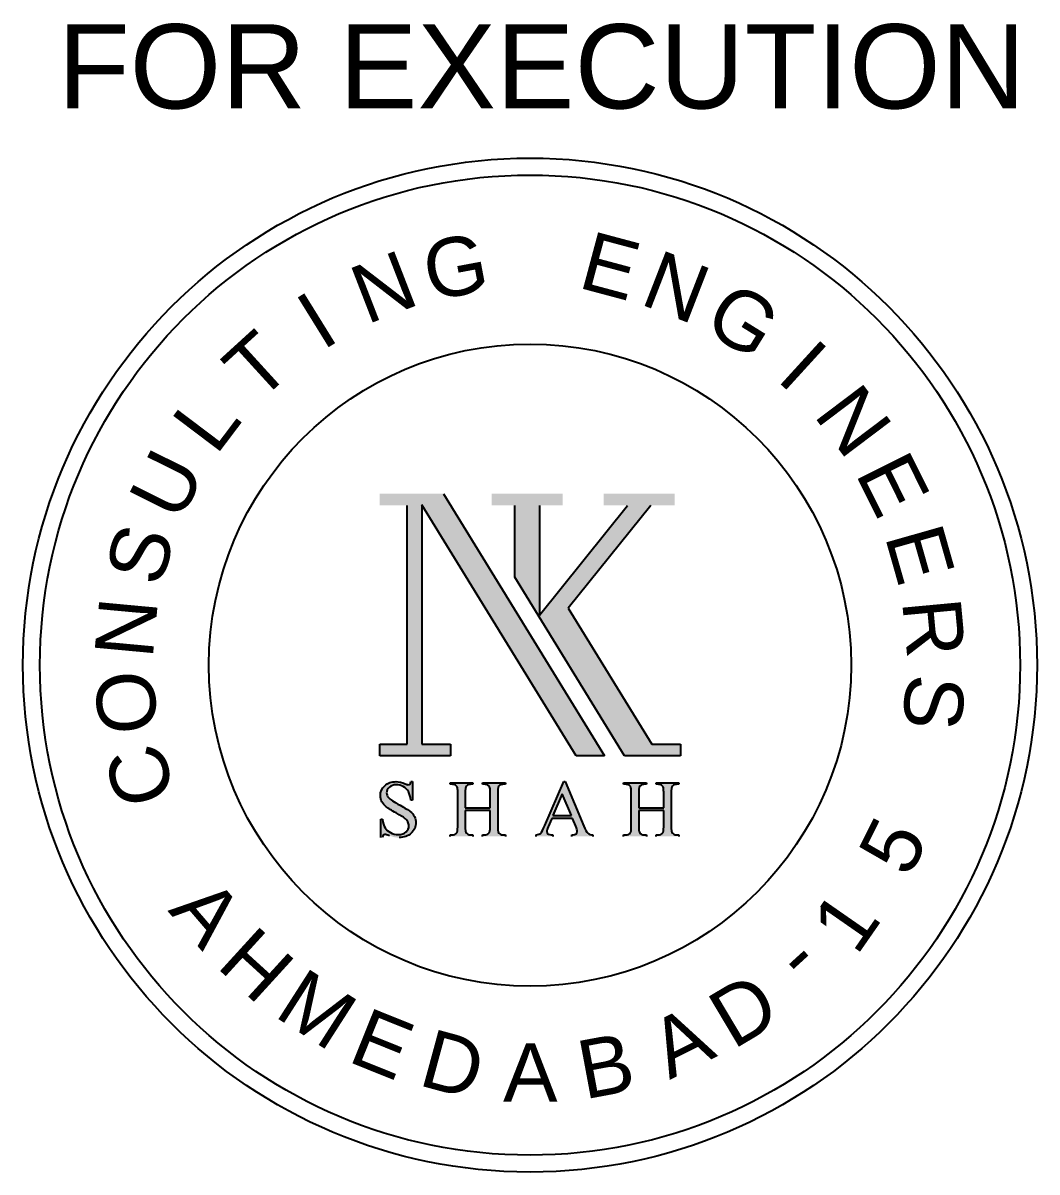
# Model space of a CAD drawing. Extents: x -200722 to 834823, y -494970 to 88783.
# Drawn here: x 521307 to 523685, y -169230 to -166535 of the extents above; entities that cross this region are included whole.
import ezdxf
from ezdxf.enums import TextEntityAlignment as Align

# ---------------------------------------------------------------- set-up
doc = ezdxf.new("R2010")
doc.units = 0
doc.header["$LTSCALE"] = 100
doc.header["$MEASUREMENT"] = 0
doc.linetypes.add('SJ', pattern=[4.25, 3, -0.25, 0.25, -0.25, 0.25, -0.25])
for name, color, linetype in [('NAME PLAT-01', 251, 'CONTINUOUS'), ('STAMP', 20, 'SJ'), ('TEXT', 2, 'CONTINUOUS')]:
    doc.layers.add(name, color=color, linetype=linetype)
doc.styles.add('AR', font='arial.ttf')

msp = doc.modelspace()

# ---------------------------------------------------------------- hatches: boundary and pattern name
at = {"layer": 'NAME PLAT-01'}
h = msp.add_hatch(color=7, dxfattribs=at)
h.dxf.hatch_style = 1
h.paths.add_polyline_path([(522604.8, -168253.3), (522671.3, -168253.3), (522293.6, -167639), (522143.8, -167639), (522143.8, -167666.1), (522208.5, -167666.1), (522208.5, -168226.2), (522143.8, -168226.2), (522143.8, -168253.3), (522310.3, -168253.3), (522310.3, -168226.2), (522243, -168226.2), (522243, -167665)])
h = msp.add_hatch(color=7, dxfattribs=at)
h.dxf.hatch_style = 1
h.paths.add_polyline_path([(522518.7, -167666.1), (522572.9, -167666.1), (522572.9, -167639), (522406.8, -167639), (522406.8, -167666.1), (522461.1, -167666.1), (522461.1, -167834.9), (522718.3, -168253.3), (522849.6, -168253.3), (522849.6, -168226.2), (522782.1, -168226.2), (522586.1, -167907.5), (522779.8, -167666.1), (522835.5, -167666.1), (522835.5, -167639), (522669.4, -167639), (522669.4, -167666.1), (522725.2, -167666.1), (522518.7, -167923.5)])
h = msp.add_hatch(color=7, dxfattribs=at)
h.dxf.hatch_style = 1
edge = h.paths.add_edge_path()
edge.add_spline(control_points=[(522215.5, -168384.2), (522211.2, -168380.9), (522203.2, -168376), (522191.5, -168369.7)], knot_values=[9, 9, 9, 9, 10, 10, 10, 10], degree=3, periodic=0)
edge.add_spline(control_points=[(522191.5, -168369.7), (522177.1, -168362), (522168, -168355.8), (522164.2, -168351.2)], knot_values=[8, 8, 8, 8, 9, 9, 9, 9], degree=3, periodic=0)
edge.add_spline(control_points=[(522164.2, -168351.2), (522161.5, -168348), (522160.2, -168344.6), (522160.2, -168340.7)], knot_values=[7, 7, 7, 7, 8, 8, 8, 8], degree=3, periodic=0)
edge.add_spline(control_points=[(522160.2, -168340.7), (522160.2, -168335.7), (522162.3, -168331.3), (522166.5, -168327.3)], knot_values=[6, 6, 6, 6, 7, 7, 7, 7], degree=3, periodic=0)
edge.add_spline(control_points=[(522166.5, -168327.3), (522170.7, -168323.4), (522176, -168321.5), (522182.4, -168321.5)], knot_values=[5, 5, 5, 5, 6, 6, 6, 6], degree=3, periodic=0)
edge.add_spline(control_points=[(522182.4, -168321.5), (522188.1, -168321.5), (522193.6, -168322.9), (522198.9, -168325.8)], knot_values=[4, 4, 4, 4, 5, 5, 5, 5], degree=3, periodic=0)
edge.add_spline(control_points=[(522198.9, -168325.8), (522204.2, -168328.7), (522208.3, -168332.6), (522211.2, -168337.6)], knot_values=[3, 3, 3, 3, 4, 4, 4, 4], degree=3, periodic=0)
edge.add_spline(control_points=[(522211.2, -168337.6), (522214, -168342.5), (522216, -168349.2), (522217.1, -168357.5)], knot_values=[2, 2, 2, 2, 3, 3, 3, 3], degree=3, periodic=0)
edge.add_spline(control_points=[(522217.1, -168357.5), (522217.1, -168357.5), (522220.6, -168357.5), (522220.6, -168357.5)], knot_values=[1, 1, 1, 1, 2, 2, 2, 2], degree=3, periodic=0)
edge.add_spline(control_points=[(522220.6, -168357.5), (522220.6, -168357.5), (522220.6, -168314.1), (522220.6, -168314.1)], knot_values=[0, 0, 0, 0, 1, 1, 1, 1], degree=3, periodic=0)
edge.add_spline(control_points=[(522220.6, -168314.1), (522220.6, -168314.1), (522217.1, -168314.1), (522217.1, -168314.1)], knot_values=[39, 39, 39, 39, 40, 40, 40, 40], degree=3, periodic=0)
edge.add_spline(control_points=[(522217.1, -168314.1), (522216.5, -168317), (522215.7, -168318.9), (522214.7, -168319.8), (522213.7, -168320.8), (522212.3, -168321.3), (522210.7, -168321.3)], knot_values=[37, 37, 37, 37, 38, 38, 38, 39, 39, 39, 39], degree=3, periodic=0)
edge.add_spline(control_points=[(522210.7, -168321.3), (522209.3, -168321.3), (522206.9, -168320.5), (522203.4, -168319)], knot_values=[36, 36, 36, 36, 37, 37, 37, 37], degree=3, periodic=0)
edge.add_spline(control_points=[(522203.4, -168319), (522196, -168315.7), (522188.9, -168314.1), (522182.2, -168314.1)], knot_values=[35, 35, 35, 35, 36, 36, 36, 36], degree=3, periodic=0)
edge.add_spline(control_points=[(522182.2, -168314.1), (522171.5, -168314.1), (522162.7, -168317.3), (522155.8, -168323.8)], knot_values=[34, 34, 34, 34, 35, 35, 35, 35], degree=3, periodic=0)
edge.add_spline(control_points=[(522155.8, -168323.8), (522148.9, -168330.3), (522145.4, -168338.1), (522145.4, -168347.1)], knot_values=[33, 33, 33, 33, 34, 34, 34, 34], degree=3, periodic=0)
edge.add_spline(control_points=[(522145.4, -168347.1), (522145.4, -168352.3), (522146.6, -168357.1), (522149, -168361.4)], knot_values=[32, 32, 32, 32, 33, 33, 33, 33], degree=3, periodic=0)
edge.add_spline(control_points=[(522149, -168361.4), (522151.3, -168365.7), (522154.7, -168369.7), (522159.3, -168373.2)], knot_values=[31, 31, 31, 31, 32, 32, 32, 32], degree=3, periodic=0)
edge.add_spline(control_points=[(522159.3, -168373.2), (522163.8, -168376.8), (522171.5, -168381.6), (522182.2, -168387.6)], knot_values=[30, 30, 30, 30, 31, 31, 31, 31], degree=3, periodic=0)
edge.add_spline(control_points=[(522182.2, -168387.6), (522193, -168393.7), (522199.5, -168397.6), (522201.9, -168399.5)], knot_values=[29, 29, 29, 29, 30, 30, 30, 30], degree=3, periodic=0)
edge.add_spline(control_points=[(522201.9, -168399.5), (522205.5, -168402.2), (522208.2, -168405.1), (522209.9, -168408.3)], knot_values=[28, 28, 28, 28, 29, 29, 29, 29], degree=3, periodic=0)
edge.add_spline(control_points=[(522209.9, -168408.3), (522211.6, -168411.4), (522212.4, -168414.5), (522212.4, -168417.6)], knot_values=[27, 27, 27, 27, 28, 28, 28, 28], degree=3, periodic=0)
edge.add_spline(control_points=[(522212.4, -168417.6), (522212.4, -168423.2), (522210.2, -168428), (522205.7, -168432.1)], knot_values=[26, 26, 26, 26, 27, 27, 27, 27], degree=3, periodic=0)
edge.add_spline(control_points=[(522205.7, -168432.1), (522201.2, -168436.1), (522195.1, -168438.2), (522187.4, -168438.2)], knot_values=[25, 25, 25, 25, 26, 26, 26, 26], degree=3, periodic=0)
edge.add_spline(control_points=[(522187.4, -168438.2), (522180.7, -168438.2), (522174.6, -168436.7), (522169, -168433.7)], knot_values=[24, 24, 24, 24, 25, 25, 25, 25], degree=3, periodic=0)
edge.add_spline(control_points=[(522169, -168433.7), (522163.4, -168430.8), (522159.3, -168427), (522156.6, -168422.6)], knot_values=[23, 23, 23, 23, 24, 24, 24, 24], degree=3, periodic=0)
edge.add_spline(control_points=[(522156.6, -168422.6), (522153.8, -168418.1), (522151.7, -168411.3), (522150.1, -168402.3)], knot_values=[22, 22, 22, 22, 23, 23, 23, 23], degree=3, periodic=0)
edge.add_spline(control_points=[(522150.1, -168402.3), (522150.1, -168402.3), (522146.6, -168402.3), (522146.6, -168402.3)], knot_values=[21, 21, 21, 21, 22, 22, 22, 22], degree=3, periodic=0)
edge.add_spline(control_points=[(522146.6, -168402.3), (522146.6, -168402.3), (522146.6, -168445.4), (522146.6, -168445.4)], knot_values=[20, 20, 20, 20, 21, 21, 21, 21], degree=3, periodic=0)
edge.add_spline(control_points=[(522146.6, -168445.4), (522146.6, -168445.4), (522150.1, -168445.4), (522150.1, -168445.4)], knot_values=[19, 19, 19, 19, 20, 20, 20, 20], degree=3, periodic=0)
edge.add_spline(control_points=[(522150.1, -168445.4), (522150.5, -168442.5), (522151.2, -168440.6), (522152.1, -168439.7), (522153, -168438.7), (522154.2, -168438.3), (522155.7, -168438.3)], knot_values=[17, 17, 17, 17, 18, 18, 18, 19, 19, 19, 19], degree=3, periodic=0)
edge.add_spline(control_points=[(522155.7, -168438.3), (522157.3, -168438.3), (522161.1, -168439.2), (522167.2, -168441.2)], knot_values=[16, 16, 16, 16, 17, 17, 17, 17], degree=3, periodic=0)
edge.add_spline(control_points=[(522167.2, -168441.2), (522173.2, -168443.1), (522177.2, -168444.3), (522179.1, -168444.6)], knot_values=[15, 15, 15, 15, 16, 16, 16, 16], degree=3, periodic=0)
edge.add_spline(control_points=[(522179.1, -168444.6), (522182.3, -168445.1), (522185.7, -168445.4), (522189.3, -168445.4)], knot_values=[14, 14, 14, 14, 15, 15, 15, 15], degree=3, periodic=0)
edge.add_spline(control_points=[(522189.3, -168445.4), (522201, -168445.4), (522210.5, -168442), (522217.8, -168435.1)], knot_values=[13, 13, 13, 13, 14, 14, 14, 14], degree=3, periodic=0)
edge.add_spline(control_points=[(522217.8, -168435.1), (522225.2, -168428.2), (522228.9, -168420), (522228.9, -168410.5)], knot_values=[12, 12, 12, 12, 13, 13, 13, 13], degree=3, periodic=0)
edge.add_spline(control_points=[(522228.9, -168410.5), (522228.9, -168405.5), (522227.7, -168400.7), (522225.4, -168396.1)], knot_values=[11, 11, 11, 11, 12, 12, 12, 12], degree=3, periodic=0)
edge.add_spline(control_points=[(522225.4, -168396.1), (522223.1, -168391.6), (522219.8, -168387.6), (522215.5, -168384.2)], knot_values=[10, 10, 10, 10, 11, 11, 11, 11], degree=3, periodic=0)
edge = h.paths.add_edge_path()
edge.add_spline(control_points=[(522344.6, -168420.3), (522344.6, -168420.3), (522344.6, -168382), (522344.6, -168382)], knot_values=[26, 26, 26, 26, 27, 27, 27, 27], degree=3, periodic=0)
edge.add_spline(control_points=[(522344.6, -168382), (522344.6, -168382), (522402.9, -168382), (522402.9, -168382)], knot_values=[25, 25, 25, 25, 26, 26, 26, 26], degree=3, periodic=0)
edge.add_spline(control_points=[(522402.9, -168382), (522402.9, -168382), (522402.9, -168420.3), (522402.9, -168420.3)], knot_values=[24, 24, 24, 24, 25, 25, 25, 25], degree=3, periodic=0)
edge.add_spline(control_points=[(522402.9, -168420.3), (522402.9, -168427.8), (522402.2, -168432.6), (522400.6, -168434.6)], knot_values=[23, 23, 23, 23, 24, 24, 24, 24], degree=3, periodic=0)
edge.add_spline(control_points=[(522400.6, -168434.6), (522398.3, -168437.6), (522394.5, -168439.1), (522389.4, -168439.1)], knot_values=[22, 22, 22, 22, 23, 23, 23, 23], degree=3, periodic=0)
edge.add_spline(control_points=[(522385, -168439.1), (522385, -168439.1), (522385, -168442.5), (522385, -168442.5)], knot_values=[20, 20, 20, 20, 21, 21, 21, 21], degree=3, periodic=0)
edge.add_spline(control_points=[(522385, -168442.5), (522385, -168442.5), (522438.7, -168442.5), (522438.7, -168442.5)], knot_values=[19, 19, 19, 19, 20, 20, 20, 20], degree=3, periodic=0)
edge.add_spline(control_points=[(522438.7, -168442.5), (522438.7, -168442.5), (522438.7, -168439.1), (522438.7, -168439.1)], knot_values=[18, 18, 18, 18, 19, 19, 19, 19], degree=3, periodic=0)
edge.add_spline(control_points=[(522438.7, -168439.1), (522438.7, -168439.1), (522434.2, -168439.1), (522434.2, -168439.1)], knot_values=[17, 17, 17, 17, 18, 18, 18, 18], degree=3, periodic=0)
edge.add_spline(control_points=[(522434.2, -168439.1), (522431.3, -168439.1), (522428.4, -168438.4), (522425.7, -168436.9)], knot_values=[16, 16, 16, 16, 17, 17, 17, 17], degree=3, periodic=0)
edge.add_spline(control_points=[(522421.9, -168432.9), (522421.1, -168430.9), (522420.7, -168426.7), (522420.7, -168420.3)], knot_values=[14, 14, 14, 14, 15, 15, 15, 15], degree=3, periodic=0)
edge.add_spline(control_points=[(522420.7, -168420.3), (522420.7, -168420.3), (522420.7, -168339.2), (522420.7, -168339.2)], knot_values=[13, 13, 13, 13, 14, 14, 14, 14], degree=3, periodic=0)
edge.add_spline(control_points=[(522420.7, -168339.2), (522420.7, -168333.1), (522421.1, -168329), (522421.8, -168327)], knot_values=[12, 12, 12, 12, 13, 13, 13, 13], degree=3, periodic=0)
edge.add_spline(control_points=[(522421.8, -168327), (522422.5, -168325), (522423.8, -168323.5), (522425.8, -168322.5)], knot_values=[11, 11, 11, 11, 12, 12, 12, 12], degree=3, periodic=0)
edge.add_spline(control_points=[(522425.8, -168322.5), (522428.5, -168321.1), (522431.3, -168320.4), (522434.2, -168320.4)], knot_values=[10, 10, 10, 10, 11, 11, 11, 11], degree=3, periodic=0)
edge.add_spline(control_points=[(522438.7, -168320.4), (522438.7, -168320.4), (522438.7, -168316.9), (522438.7, -168316.9)], knot_values=[8, 8, 8, 8, 9, 9, 9, 9], degree=3, periodic=0)
edge.add_spline(control_points=[(522438.7, -168316.9), (522438.7, -168316.9), (522385, -168316.9), (522385, -168316.9)], knot_values=[7, 7, 7, 7, 8, 8, 8, 8], degree=3, periodic=0)
edge.add_spline(control_points=[(522385, -168316.9), (522385, -168316.9), (522385, -168320.4), (522385, -168320.4)], knot_values=[6, 6, 6, 6, 7, 7, 7, 7], degree=3, periodic=0)
edge.add_spline(control_points=[(522385, -168320.4), (522385, -168320.4), (522389.4, -168320.4), (522389.4, -168320.4)], knot_values=[5, 5, 5, 5, 6, 6, 6, 6], degree=3, periodic=0)
edge.add_spline(control_points=[(522389.4, -168320.4), (522392.4, -168320.4), (522395.2, -168321.1), (522397.8, -168322.6)], knot_values=[4, 4, 4, 4, 5, 5, 5, 5], degree=3, periodic=0)
edge.add_spline(control_points=[(522401.7, -168326.6), (522402.5, -168328.6), (522402.9, -168332.8), (522402.9, -168339.2)], knot_values=[2, 2, 2, 2, 3, 3, 3, 3], degree=3, periodic=0)
edge.add_spline(control_points=[(522402.9, -168339.2), (522402.9, -168339.2), (522402.9, -168375.2), (522402.9, -168375.2)], knot_values=[1, 1, 1, 1, 2, 2, 2, 2], degree=3, periodic=0)
edge.add_spline(control_points=[(522402.9, -168375.2), (522402.9, -168375.2), (522344.6, -168375.2), (522344.6, -168375.2)], knot_values=[0, 0, 0, 0, 1, 1, 1, 1], degree=3, periodic=0)
edge.add_spline(control_points=[(522344.6, -168375.2), (522344.6, -168375.2), (522344.6, -168339.2), (522344.6, -168339.2)], knot_values=[49, 49, 49, 49, 50, 50, 50, 50], degree=3, periodic=0)
edge.add_spline(control_points=[(522344.6, -168339.2), (522344.6, -168333.1), (522345, -168329), (522345.7, -168327)], knot_values=[48, 48, 48, 48, 49, 49, 49, 49], degree=3, periodic=0)
edge.add_spline(control_points=[(522345.7, -168327), (522346.4, -168325), (522347.8, -168323.5), (522349.7, -168322.5)], knot_values=[47, 47, 47, 47, 48, 48, 48, 48], degree=3, periodic=0)
edge.add_spline(control_points=[(522349.7, -168322.5), (522352.3, -168321.1), (522355.1, -168320.4), (522358.1, -168320.4)], knot_values=[46, 46, 46, 46, 47, 47, 47, 47], degree=3, periodic=0)
edge.add_spline(control_points=[(522362.6, -168320.4), (522362.6, -168320.4), (522362.6, -168316.9), (522362.6, -168316.9)], knot_values=[44, 44, 44, 44, 45, 45, 45, 45], degree=3, periodic=0)
edge.add_spline(control_points=[(522362.6, -168316.9), (522362.6, -168316.9), (522308.8, -168316.9), (522308.8, -168316.9)], knot_values=[43, 43, 43, 43, 44, 44, 44, 44], degree=3, periodic=0)
edge.add_spline(control_points=[(522308.8, -168316.9), (522308.8, -168316.9), (522308.8, -168320.4), (522308.8, -168320.4)], knot_values=[42, 42, 42, 42, 43, 43, 43, 43], degree=3, periodic=0)
edge.add_spline(control_points=[(522308.8, -168320.4), (522308.8, -168320.4), (522313.3, -168320.4), (522313.3, -168320.4)], knot_values=[41, 41, 41, 41, 42, 42, 42, 42], degree=3, periodic=0)
edge.add_spline(control_points=[(522313.3, -168320.4), (522316.2, -168320.4), (522319.1, -168321.1), (522321.8, -168322.6)], knot_values=[40, 40, 40, 40, 41, 41, 41, 41], degree=3, periodic=0)
edge.add_spline(control_points=[(522325.6, -168326.6), (522326.4, -168328.6), (522326.8, -168332.8), (522326.8, -168339.2)], knot_values=[38, 38, 38, 38, 39, 39, 39, 39], degree=3, periodic=0)
edge.add_spline(control_points=[(522326.8, -168339.2), (522326.8, -168339.2), (522326.8, -168420.3), (522326.8, -168420.3)], knot_values=[37, 37, 37, 37, 38, 38, 38, 38], degree=3, periodic=0)
edge.add_spline(control_points=[(522326.8, -168420.3), (522326.8, -168427.8), (522326.1, -168432.6), (522324.6, -168434.6)], knot_values=[36, 36, 36, 36, 37, 37, 37, 37], degree=3, periodic=0)
edge.add_spline(control_points=[(522324.6, -168434.6), (522322.2, -168437.6), (522318.5, -168439.1), (522313.3, -168439.1)], knot_values=[35, 35, 35, 35, 36, 36, 36, 36], degree=3, periodic=0)
edge.add_spline(control_points=[(522308.8, -168439.1), (522308.8, -168439.1), (522308.8, -168442.5), (522308.8, -168442.5)], knot_values=[33, 33, 33, 33, 34, 34, 34, 34], degree=3, periodic=0)
edge.add_spline(control_points=[(522308.8, -168442.5), (522308.8, -168442.5), (522362.6, -168442.5), (522362.6, -168442.5)], knot_values=[32, 32, 32, 32, 33, 33, 33, 33], degree=3, periodic=0)
edge.add_spline(control_points=[(522362.6, -168442.5), (522362.6, -168442.5), (522362.6, -168439.1), (522362.6, -168439.1)], knot_values=[31, 31, 31, 31, 32, 32, 32, 32], degree=3, periodic=0)
edge.add_spline(control_points=[(522362.6, -168439.1), (522362.6, -168439.1), (522358.1, -168439.1), (522358.1, -168439.1)], knot_values=[30, 30, 30, 30, 31, 31, 31, 31], degree=3, periodic=0)
edge.add_spline(control_points=[(522358.1, -168439.1), (522355.1, -168439.1), (522352.3, -168438.4), (522349.7, -168436.9)], knot_values=[29, 29, 29, 29, 30, 30, 30, 30], degree=3, periodic=0)
edge.add_spline(control_points=[(522345.8, -168432.9), (522345, -168430.9), (522344.6, -168426.7), (522344.6, -168420.3)], knot_values=[27, 27, 27, 27, 28, 28, 28, 28], degree=3, periodic=0)
edge = h.paths.add_edge_path()
edge.add_spline(control_points=[(522575.4, -168314.1), (522575.4, -168314.1), (522531.2, -168417.4), (522531.2, -168417.4)], knot_values=[10, 10, 10, 10, 11, 11, 11, 11], degree=3, periodic=0)
edge.add_spline(control_points=[(522531.2, -168417.4), (522527.4, -168426.5), (522523.9, -168432.5), (522520.8, -168435.5)], knot_values=[9, 9, 9, 9, 10, 10, 10, 10], degree=3, periodic=0)
edge.add_spline(control_points=[(522520.8, -168435.5), (522519.2, -168437), (522515.8, -168438.2), (522510.6, -168439.1)], knot_values=[8, 8, 8, 8, 9, 9, 9, 9], degree=3, periodic=0)
edge.add_spline(control_points=[(522510.6, -168439.1), (522510.6, -168439.1), (522510.6, -168442.5), (522510.6, -168442.5)], knot_values=[7, 7, 7, 7, 8, 8, 8, 8], degree=3, periodic=0)
edge.add_spline(control_points=[(522510.6, -168442.5), (522510.6, -168442.5), (522550.1, -168442.5), (522550.1, -168442.5)], knot_values=[6, 6, 6, 6, 7, 7, 7, 7], degree=3, periodic=0)
edge.add_spline(control_points=[(522550.1, -168442.5), (522550.1, -168442.5), (522550.1, -168439.1), (522550.1, -168439.1)], knot_values=[5, 5, 5, 5, 6, 6, 6, 6], degree=3, periodic=0)
edge.add_spline(control_points=[(522550.1, -168439.1), (522544.1, -168438.7), (522540.1, -168437.7), (522538.3, -168436.3)], knot_values=[4, 4, 4, 4, 5, 5, 5, 5], degree=3, periodic=0)
edge.add_spline(control_points=[(522538.3, -168436.3), (522536.5, -168434.8), (522535.6, -168433.1), (522535.6, -168431.2)], knot_values=[3, 3, 3, 3, 4, 4, 4, 4], degree=3, periodic=0)
edge.add_spline(control_points=[(522535.6, -168431.2), (522535.6, -168428.8), (522536.6, -168425.2), (522538.7, -168420.3)], knot_values=[2, 2, 2, 2, 3, 3, 3, 3], degree=3, periodic=0)
edge.add_spline(control_points=[(522538.7, -168420.3), (522538.7, -168420.3), (522547.2, -168400.5), (522547.2, -168400.5)], knot_values=[1, 1, 1, 1, 2, 2, 2, 2], degree=3, periodic=0)
edge.add_spline(control_points=[(522547.2, -168400.5), (522547.2, -168400.5), (522595.9, -168400.5), (522595.9, -168400.5)], knot_values=[0, 0, 0, 0, 1, 1, 1, 1], degree=3, periodic=0)
edge.add_spline(control_points=[(522595.9, -168400.5), (522595.9, -168400.5), (522603.5, -168418.5), (522603.5, -168418.5)], knot_values=[21, 21, 21, 21, 22, 22, 22, 22], degree=3, periodic=0)
edge.add_spline(control_points=[(522603.5, -168418.5), (522605.9, -168424.4), (522607.2, -168428.7), (522607.2, -168431.4)], knot_values=[20, 20, 20, 20, 21, 21, 21, 21], degree=3, periodic=0)
edge.add_spline(control_points=[(522607.2, -168431.4), (522607.2, -168433.4), (522606.3, -168435.2), (522604.5, -168436.6)], knot_values=[19, 19, 19, 19, 20, 20, 20, 20], degree=3, periodic=0)
edge.add_spline(control_points=[(522604.5, -168436.6), (522602.8, -168438), (522599.4, -168438.9), (522594.4, -168439.1)], knot_values=[18, 18, 18, 18, 19, 19, 19, 19], degree=3, periodic=0)
edge.add_spline(control_points=[(522594.4, -168439.1), (522594.4, -168439.1), (522594.4, -168442.5), (522594.4, -168442.5)], knot_values=[17, 17, 17, 17, 18, 18, 18, 18], degree=3, periodic=0)
edge.add_spline(control_points=[(522594.4, -168442.5), (522594.4, -168442.5), (522643.9, -168442.5), (522643.9, -168442.5)], knot_values=[16, 16, 16, 16, 17, 17, 17, 17], degree=3, periodic=0)
edge.add_spline(control_points=[(522643.9, -168442.5), (522643.9, -168442.5), (522643.9, -168439.1), (522643.9, -168439.1)], knot_values=[15, 15, 15, 15, 16, 16, 16, 16], degree=3, periodic=0)
edge.add_spline(control_points=[(522643.9, -168439.1), (522638.8, -168438.8), (522634.8, -168437.4), (522632, -168434.9)], knot_values=[14, 14, 14, 14, 15, 15, 15, 15], degree=3, periodic=0)
edge.add_spline(control_points=[(522632, -168434.9), (522629.1, -168432.4), (522625.9, -168426.9), (522622.4, -168418.5)], knot_values=[13, 13, 13, 13, 14, 14, 14, 14], degree=3, periodic=0)
edge.add_spline(control_points=[(522622.4, -168418.5), (522622.4, -168418.5), (522578.6, -168314.1), (522578.6, -168314.1)], knot_values=[12, 12, 12, 12, 13, 13, 13, 13], degree=3, periodic=0)
edge.add_spline(control_points=[(522578.6, -168314.1), (522578.6, -168314.1), (522575.4, -168314.1), (522575.4, -168314.1)], knot_values=[11, 11, 11, 11, 12, 12, 12, 12], degree=3, periodic=0)
h.paths.add_polyline_path([(522550.1, -168393.6), (522572, -168342.9), (522593.3, -168393.6)], flags=16)
edge = h.paths.add_edge_path()
edge.add_spline(control_points=[(522733.8, -168339.2), (522733.8, -168339.2), (522733.8, -168420.3), (522733.8, -168420.3)], knot_values=[37, 37, 37, 37, 38, 38, 38, 38], degree=3, periodic=0)
edge.add_spline(control_points=[(522733.8, -168420.3), (522733.8, -168427.8), (522733.1, -168432.6), (522731.6, -168434.6)], knot_values=[36, 36, 36, 36, 37, 37, 37, 37], degree=3, periodic=0)
edge.add_spline(control_points=[(522731.6, -168434.6), (522729.2, -168437.6), (522725.5, -168439.1), (522720.3, -168439.1)], knot_values=[35, 35, 35, 35, 36, 36, 36, 36], degree=3, periodic=0)
edge.add_spline(control_points=[(522720.3, -168439.1), (522720.3, -168439.1), (522715.8, -168439.1), (522715.8, -168439.1)], knot_values=[34, 34, 34, 34, 35, 35, 35, 35], degree=3, periodic=0)
edge.add_spline(control_points=[(522715.8, -168439.1), (522715.8, -168439.1), (522715.8, -168442.5), (522715.8, -168442.5)], knot_values=[33, 33, 33, 33, 34, 34, 34, 34], degree=3, periodic=0)
edge.add_spline(control_points=[(522715.8, -168442.5), (522715.8, -168442.5), (522769.6, -168442.5), (522769.6, -168442.5)], knot_values=[32, 32, 32, 32, 33, 33, 33, 33], degree=3, periodic=0)
edge.add_spline(control_points=[(522769.6, -168442.5), (522769.6, -168442.5), (522769.6, -168439.1), (522769.6, -168439.1)], knot_values=[31, 31, 31, 31, 32, 32, 32, 32], degree=3, periodic=0)
edge.add_spline(control_points=[(522769.6, -168439.1), (522769.6, -168439.1), (522765.1, -168439.1), (522765.1, -168439.1)], knot_values=[30, 30, 30, 30, 31, 31, 31, 31], degree=3, periodic=0)
edge.add_spline(control_points=[(522765.1, -168439.1), (522762.1, -168439.1), (522759.3, -168438.4), (522756.7, -168436.9)], knot_values=[29, 29, 29, 29, 30, 30, 30, 30], degree=3, periodic=0)
edge.add_spline(control_points=[(522756.7, -168436.9), (522754.7, -168435.8), (522753.4, -168434.4), (522752.8, -168432.9)], knot_values=[28, 28, 28, 28, 29, 29, 29, 29], degree=3, periodic=0)
edge.add_spline(control_points=[(522752.8, -168432.9), (522752, -168430.9), (522751.6, -168426.7), (522751.6, -168420.3)], knot_values=[27, 27, 27, 27, 28, 28, 28, 28], degree=3, periodic=0)
edge.add_spline(control_points=[(522751.6, -168420.3), (522751.6, -168420.3), (522751.6, -168382), (522751.6, -168382)], knot_values=[26, 26, 26, 26, 27, 27, 27, 27], degree=3, periodic=0)
edge.add_spline(control_points=[(522751.6, -168382), (522751.6, -168382), (522809.9, -168382), (522809.9, -168382)], knot_values=[25, 25, 25, 25, 26, 26, 26, 26], degree=3, periodic=0)
edge.add_spline(control_points=[(522809.9, -168382), (522809.9, -168382), (522809.9, -168420.3), (522809.9, -168420.3)], knot_values=[24, 24, 24, 24, 25, 25, 25, 25], degree=3, periodic=0)
edge.add_spline(control_points=[(522809.9, -168420.3), (522809.9, -168427.8), (522809.2, -168432.6), (522807.6, -168434.6)], knot_values=[23, 23, 23, 23, 24, 24, 24, 24], degree=3, periodic=0)
edge.add_spline(control_points=[(522807.6, -168434.6), (522805.3, -168437.6), (522801.5, -168439.1), (522796.4, -168439.1)], knot_values=[22, 22, 22, 22, 23, 23, 23, 23], degree=3, periodic=0)
edge.add_spline(control_points=[(522796.4, -168439.1), (522796.4, -168439.1), (522792, -168439.1), (522792, -168439.1)], knot_values=[21, 21, 21, 21, 22, 22, 22, 22], degree=3, periodic=0)
edge.add_spline(control_points=[(522792, -168439.1), (522792, -168439.1), (522792, -168442.5), (522792, -168442.5)], knot_values=[20, 20, 20, 20, 21, 21, 21, 21], degree=3, periodic=0)
edge.add_spline(control_points=[(522792, -168442.5), (522792, -168442.5), (522845.7, -168442.5), (522845.7, -168442.5)], knot_values=[19, 19, 19, 19, 20, 20, 20, 20], degree=3, periodic=0)
edge.add_spline(control_points=[(522845.7, -168442.5), (522845.7, -168442.5), (522845.7, -168439.1), (522845.7, -168439.1)], knot_values=[18, 18, 18, 18, 19, 19, 19, 19], degree=3, periodic=0)
edge.add_spline(control_points=[(522845.7, -168439.1), (522845.7, -168439.1), (522841.2, -168439.1), (522841.2, -168439.1)], knot_values=[17, 17, 17, 17, 18, 18, 18, 18], degree=3, periodic=0)
edge.add_spline(control_points=[(522841.2, -168439.1), (522838.3, -168439.1), (522835.4, -168438.4), (522832.7, -168436.9)], knot_values=[16, 16, 16, 16, 17, 17, 17, 17], degree=3, periodic=0)
edge.add_spline(control_points=[(522832.7, -168436.9), (522830.8, -168435.8), (522829.5, -168434.4), (522828.9, -168432.9)], knot_values=[15, 15, 15, 15, 16, 16, 16, 16], degree=3, periodic=0)
edge.add_spline(control_points=[(522828.9, -168432.9), (522828.1, -168430.9), (522827.7, -168426.7), (522827.7, -168420.3)], knot_values=[14, 14, 14, 14, 15, 15, 15, 15], degree=3, periodic=0)
edge.add_spline(control_points=[(522827.7, -168420.3), (522827.7, -168420.3), (522827.7, -168339.2), (522827.7, -168339.2)], knot_values=[13, 13, 13, 13, 14, 14, 14, 14], degree=3, periodic=0)
edge.add_spline(control_points=[(522827.7, -168339.2), (522827.7, -168333.1), (522828.1, -168329), (522828.8, -168327)], knot_values=[12, 12, 12, 12, 13, 13, 13, 13], degree=3, periodic=0)
edge.add_spline(control_points=[(522828.8, -168327), (522829.5, -168325), (522830.8, -168323.5), (522832.8, -168322.5)], knot_values=[11, 11, 11, 11, 12, 12, 12, 12], degree=3, periodic=0)
edge.add_spline(control_points=[(522832.8, -168322.5), (522835.5, -168321.1), (522838.3, -168320.4), (522841.2, -168320.4)], knot_values=[10, 10, 10, 10, 11, 11, 11, 11], degree=3, periodic=0)
edge.add_spline(control_points=[(522841.2, -168320.4), (522841.2, -168320.4), (522845.7, -168320.4), (522845.7, -168320.4)], knot_values=[9, 9, 9, 9, 10, 10, 10, 10], degree=3, periodic=0)
edge.add_spline(control_points=[(522845.7, -168320.4), (522845.7, -168320.4), (522845.7, -168316.9), (522845.7, -168316.9)], knot_values=[8, 8, 8, 8, 9, 9, 9, 9], degree=3, periodic=0)
edge.add_spline(control_points=[(522845.7, -168316.9), (522845.7, -168316.9), (522792, -168316.9), (522792, -168316.9)], knot_values=[7, 7, 7, 7, 8, 8, 8, 8], degree=3, periodic=0)
edge.add_spline(control_points=[(522792, -168316.9), (522792, -168316.9), (522792, -168320.4), (522792, -168320.4)], knot_values=[6, 6, 6, 6, 7, 7, 7, 7], degree=3, periodic=0)
edge.add_spline(control_points=[(522792, -168320.4), (522792, -168320.4), (522796.4, -168320.4), (522796.4, -168320.4)], knot_values=[5, 5, 5, 5, 6, 6, 6, 6], degree=3, periodic=0)
edge.add_spline(control_points=[(522796.4, -168320.4), (522799.4, -168320.4), (522802.2, -168321.1), (522804.8, -168322.6)], knot_values=[4, 4, 4, 4, 5, 5, 5, 5], degree=3, periodic=0)
edge.add_spline(control_points=[(522804.8, -168322.6), (522806.8, -168323.7), (522808.1, -168325), (522808.7, -168326.6)], knot_values=[3, 3, 3, 3, 4, 4, 4, 4], degree=3, periodic=0)
edge.add_spline(control_points=[(522808.7, -168326.6), (522809.5, -168328.6), (522809.9, -168332.8), (522809.9, -168339.2)], knot_values=[2, 2, 2, 2, 3, 3, 3, 3], degree=3, periodic=0)
edge.add_spline(control_points=[(522809.9, -168339.2), (522809.9, -168339.2), (522809.9, -168375.2), (522809.9, -168375.2)], knot_values=[1, 1, 1, 1, 2, 2, 2, 2], degree=3, periodic=0)
edge.add_spline(control_points=[(522809.9, -168375.2), (522809.9, -168375.2), (522751.6, -168375.2), (522751.6, -168375.2)], knot_values=[0, 0, 0, 0, 1, 1, 1, 1], degree=3, periodic=0)
edge.add_spline(control_points=[(522751.6, -168375.2), (522751.6, -168375.2), (522751.6, -168339.2), (522751.6, -168339.2)], knot_values=[49, 49, 49, 49, 50, 50, 50, 50], degree=3, periodic=0)
edge.add_spline(control_points=[(522751.6, -168339.2), (522751.6, -168333.1), (522751.9, -168329), (522752.7, -168327)], knot_values=[48, 48, 48, 48, 49, 49, 49, 49], degree=3, periodic=0)
edge.add_spline(control_points=[(522752.7, -168327), (522753.4, -168325), (522754.8, -168323.5), (522756.7, -168322.5)], knot_values=[47, 47, 47, 47, 48, 48, 48, 48], degree=3, periodic=0)
edge.add_spline(control_points=[(522756.7, -168322.5), (522759.3, -168321.1), (522762.1, -168320.4), (522765.1, -168320.4)], knot_values=[46, 46, 46, 46, 47, 47, 47, 47], degree=3, periodic=0)
edge.add_spline(control_points=[(522765.1, -168320.4), (522765.1, -168320.4), (522769.6, -168320.4), (522769.6, -168320.4)], knot_values=[45, 45, 45, 45, 46, 46, 46, 46], degree=3, periodic=0)
edge.add_spline(control_points=[(522769.6, -168320.4), (522769.6, -168320.4), (522769.6, -168316.9), (522769.6, -168316.9)], knot_values=[44, 44, 44, 44, 45, 45, 45, 45], degree=3, periodic=0)
edge.add_spline(control_points=[(522769.6, -168316.9), (522769.6, -168316.9), (522715.8, -168316.9), (522715.8, -168316.9)], knot_values=[43, 43, 43, 43, 44, 44, 44, 44], degree=3, periodic=0)
edge.add_spline(control_points=[(522715.8, -168316.9), (522715.8, -168316.9), (522715.8, -168320.4), (522715.8, -168320.4)], knot_values=[42, 42, 42, 42, 43, 43, 43, 43], degree=3, periodic=0)
edge.add_spline(control_points=[(522715.8, -168320.4), (522715.8, -168320.4), (522720.3, -168320.4), (522720.3, -168320.4)], knot_values=[41, 41, 41, 41, 42, 42, 42, 42], degree=3, periodic=0)
edge.add_spline(control_points=[(522720.3, -168320.4), (522723.2, -168320.4), (522726.1, -168321.1), (522728.8, -168322.6)], knot_values=[40, 40, 40, 40, 41, 41, 41, 41], degree=3, periodic=0)
edge.add_spline(control_points=[(522728.8, -168322.6), (522730.7, -168323.7), (522732, -168325), (522732.6, -168326.6)], knot_values=[39, 39, 39, 39, 40, 40, 40, 40], degree=3, periodic=0)
edge.add_spline(control_points=[(522732.6, -168326.6), (522733.4, -168328.6), (522733.8, -168332.8), (522733.8, -168339.2)], knot_values=[38, 38, 38, 38, 39, 39, 39, 39], degree=3, periodic=0)

# ---------------------------------------------------------------- linework, layer by layer
at = {"layer": 'NAME PLAT-01', "color": 7}
for p, q in [((522293.6, -167639), (522671.3, -168253.3)), ((522208.5, -168226.2), (522208.5, -167666.1)), ((522604.8, -168253.3), (522243, -167665)), ((522243, -167665), (522243, -168226.2)), ((522461.1, -167834.9), (522461.1, -167666.1)), ((522518.7, -167923.5), (522725.2, -167666.1)), ((522518.7, -167666.1), (522518.7, -167923.5)), ((522779.8, -167666.1), (522586.1, -167907.5)), ((522718.3, -168253.3), (522461.1, -167834.9)), ((522586.1, -167907.5), (522782.1, -168226.2)), ((522143.8, -168226.2), (522208.5, -168226.2)), ((522143.8, -168253.3), (522143.8, -168226.2)), ((522243, -168226.2), (522310.3, -168226.2)), ((522310.3, -168226.2), (522310.3, -168253.3)), ((522782.1, -168226.2), (522849.6, -168226.2)), ((522849.6, -168226.2), (522849.6, -168226.3)), ((522849.6, -168226.3), (522849.6, -168253.3)), ((522310.3, -168253.3), (522143.8, -168253.3)), ((522671.3, -168253.3), (522604.8, -168253.3)), ((522849.6, -168253.3), (522718.3, -168253.3)), ((522572, -168342.9), (522550.1, -168393.6)), ((522593.3, -168393.6), (522572, -168342.9)), ((522550.1, -168393.6), (522593.3, -168393.6))]:
    msp.add_line(p, q, dxfattribs=at)
at = {"layer": 'NAME PLAT-01', "color": 7, "lineweight": 0}
msp.add_open_spline([(522243.7, -167666.1), (522243.7, -167666.1), (522603, -168250.6), (522603, -168250.6)], degree=3, dxfattribs=at)
at = {"layer": 'NAME PLAT-01', "color": 7}
for points in [[(522155.8, -168323.8), (522162.7, -168317.3), (522171.5, -168314.1), (522182.2, -168314.1)], [(522182.2, -168314.1), (522188.9, -168314.1), (522196, -168315.7), (522203.4, -168319)], [(522217.1, -168314.1), (522217.1, -168314.1), (522220.6, -168314.1), (522220.6, -168314.1)], [(522220.6, -168314.1), (522220.6, -168314.1), (522220.6, -168357.5), (522220.6, -168357.5)], [(522531.2, -168417.4), (522531.2, -168417.4), (522575.4, -168314.1), (522575.4, -168314.1)], [(522575.4, -168314.1), (522575.4, -168314.1), (522578.6, -168314.1), (522578.6, -168314.1)], [(522578.6, -168314.1), (522578.6, -168314.1), (522622.4, -168418.5), (522622.4, -168418.5)], [(522145.4, -168347.1), (522145.4, -168338.1), (522148.9, -168330.3), (522155.8, -168323.8)], [(522166.5, -168327.3), (522162.3, -168331.3), (522160.2, -168335.7), (522160.2, -168340.7)], [(522160.2, -168340.7), (522160.2, -168344.6), (522161.5, -168348), (522164.2, -168351.2)], [(522182.4, -168321.5), (522176, -168321.5), (522170.7, -168323.4), (522166.5, -168327.3)], [(522198.9, -168325.8), (522193.6, -168322.9), (522188.1, -168321.5), (522182.4, -168321.5)], [(522211.2, -168337.6), (522208.3, -168332.6), (522204.2, -168328.7), (522198.9, -168325.8)], [(522203.4, -168319), (522206.9, -168320.5), (522209.3, -168321.3), (522210.7, -168321.3)], [(522217.1, -168357.5), (522216, -168349.2), (522214, -168342.5), (522211.2, -168337.6)], [(522308.8, -168316.9), (522308.8, -168316.9), (522362.6, -168316.9), (522362.6, -168316.9)], [(522308.8, -168320.4), (522308.8, -168320.4), (522308.8, -168316.9), (522308.8, -168316.9)], [(522313.3, -168320.4), (522313.3, -168320.4), (522308.8, -168320.4), (522308.8, -168320.4)], [(522321.8, -168322.6), (522319.1, -168321.1), (522316.2, -168320.4), (522313.3, -168320.4)], [(522325.6, -168326.6), (522325, -168325), (522323.7, -168323.7), (522321.8, -168322.6)], [(522326.8, -168339.2), (522326.8, -168332.8), (522326.4, -168328.6), (522325.6, -168326.6)], [(522326.8, -168420.3), (522326.8, -168420.3), (522326.8, -168339.2), (522326.8, -168339.2)], [(522345.7, -168327), (522345, -168329), (522344.6, -168333.1), (522344.6, -168339.2)], [(522344.6, -168339.2), (522344.6, -168339.2), (522344.6, -168375.2), (522344.6, -168375.2)], [(522349.7, -168322.5), (522347.8, -168323.5), (522346.4, -168325), (522345.7, -168327)], [(522358.1, -168320.4), (522355.1, -168320.4), (522352.3, -168321.1), (522349.7, -168322.5)], [(522362.6, -168320.4), (522362.6, -168320.4), (522358.1, -168320.4), (522358.1, -168320.4)], [(522362.6, -168316.9), (522362.6, -168316.9), (522362.6, -168320.4), (522362.6, -168320.4)], [(522385, -168320.4), (522385, -168320.4), (522385, -168316.9), (522385, -168316.9)], [(522385, -168316.9), (522385, -168316.9), (522438.7, -168316.9), (522438.7, -168316.9)], [(522389.4, -168320.4), (522389.4, -168320.4), (522385, -168320.4), (522385, -168320.4)], [(522397.8, -168322.6), (522395.2, -168321.1), (522392.4, -168320.4), (522389.4, -168320.4)], [(522401.7, -168326.6), (522401.1, -168325), (522399.8, -168323.7), (522397.8, -168322.6)], [(522402.9, -168339.2), (522402.9, -168332.8), (522402.5, -168328.6), (522401.7, -168326.6)], [(522402.9, -168375.2), (522402.9, -168375.2), (522402.9, -168339.2), (522402.9, -168339.2)], [(522421.8, -168327), (522421.1, -168329), (522420.7, -168333.1), (522420.7, -168339.2)], [(522420.7, -168339.2), (522420.7, -168339.2), (522420.7, -168420.3), (522420.7, -168420.3)], [(522425.8, -168322.5), (522423.8, -168323.5), (522422.5, -168325), (522421.8, -168327)], [(522434.2, -168320.4), (522431.3, -168320.4), (522428.5, -168321.1), (522425.8, -168322.5)], [(522438.7, -168320.4), (522438.7, -168320.4), (522434.2, -168320.4), (522434.2, -168320.4)], [(522438.7, -168316.9), (522438.7, -168316.9), (522438.7, -168320.4), (522438.7, -168320.4)], [(522715.8, -168316.9), (522715.8, -168316.9), (522769.6, -168316.9), (522769.6, -168316.9)], [(522715.8, -168320.4), (522715.8, -168320.4), (522715.8, -168316.9), (522715.8, -168316.9)], [(522720.3, -168320.4), (522720.3, -168320.4), (522715.8, -168320.4), (522715.8, -168320.4)], [(522728.8, -168322.6), (522726.1, -168321.1), (522723.2, -168320.4), (522720.3, -168320.4)], [(522732.6, -168326.6), (522732, -168325), (522730.7, -168323.7), (522728.8, -168322.6)], [(522733.8, -168339.2), (522733.8, -168332.8), (522733.4, -168328.6), (522732.6, -168326.6)], [(522733.8, -168420.3), (522733.8, -168420.3), (522733.8, -168339.2), (522733.8, -168339.2)], [(522752.7, -168327), (522751.9, -168329), (522751.6, -168333.1), (522751.6, -168339.2)], [(522751.6, -168339.2), (522751.6, -168339.2), (522751.6, -168375.2), (522751.6, -168375.2)], [(522756.7, -168322.5), (522754.8, -168323.5), (522753.4, -168325), (522752.7, -168327)], [(522765.1, -168320.4), (522762.1, -168320.4), (522759.3, -168321.1), (522756.7, -168322.5)], [(522769.6, -168320.4), (522769.6, -168320.4), (522765.1, -168320.4), (522765.1, -168320.4)], [(522769.6, -168316.9), (522769.6, -168316.9), (522769.6, -168320.4), (522769.6, -168320.4)], [(522792, -168320.4), (522792, -168320.4), (522792, -168316.9), (522792, -168316.9)], [(522792, -168316.9), (522792, -168316.9), (522845.7, -168316.9), (522845.7, -168316.9)], [(522796.4, -168320.4), (522796.4, -168320.4), (522792, -168320.4), (522792, -168320.4)], [(522804.8, -168322.6), (522802.2, -168321.1), (522799.4, -168320.4), (522796.4, -168320.4)], [(522808.7, -168326.6), (522808.1, -168325), (522806.8, -168323.7), (522804.8, -168322.6)], [(522809.9, -168339.2), (522809.9, -168332.8), (522809.5, -168328.6), (522808.7, -168326.6)], [(522809.9, -168375.2), (522809.9, -168375.2), (522809.9, -168339.2), (522809.9, -168339.2)], [(522828.8, -168327), (522828.1, -168329), (522827.7, -168333.1), (522827.7, -168339.2)], [(522827.7, -168339.2), (522827.7, -168339.2), (522827.7, -168420.3), (522827.7, -168420.3)], [(522832.8, -168322.5), (522830.8, -168323.5), (522829.5, -168325), (522828.8, -168327)], [(522841.2, -168320.4), (522838.3, -168320.4), (522835.5, -168321.1), (522832.8, -168322.5)], [(522845.7, -168320.4), (522845.7, -168320.4), (522841.2, -168320.4), (522841.2, -168320.4)], [(522845.7, -168316.9), (522845.7, -168316.9), (522845.7, -168320.4), (522845.7, -168320.4)], [(522149, -168361.4), (522146.6, -168357.1), (522145.4, -168352.3), (522145.4, -168347.1)], [(522159.3, -168373.2), (522154.7, -168369.7), (522151.3, -168365.7), (522149, -168361.4)], [(522164.2, -168351.2), (522168, -168355.8), (522177.1, -168362), (522191.5, -168369.7)], [(522220.6, -168357.5), (522220.6, -168357.5), (522217.1, -168357.5), (522217.1, -168357.5)], [(522182.2, -168387.6), (522171.5, -168381.6), (522163.8, -168376.8), (522159.3, -168373.2)], [(522201.9, -168399.5), (522199.5, -168397.6), (522193, -168393.7), (522182.2, -168387.6)], [(522191.5, -168369.7), (522203.2, -168376), (522211.2, -168380.9), (522215.5, -168384.2)], [(522215.5, -168384.2), (522219.8, -168387.6), (522223.1, -168391.6), (522225.4, -168396.1)], [(522225.4, -168396.1), (522227.7, -168400.7), (522228.9, -168405.5), (522228.9, -168410.5)], [(522344.6, -168375.2), (522344.6, -168375.2), (522402.9, -168375.2), (522402.9, -168375.2)], [(522344.6, -168382), (522344.6, -168382), (522344.6, -168420.3), (522344.6, -168420.3)], [(522402.9, -168382), (522402.9, -168382), (522344.6, -168382), (522344.6, -168382)], [(522402.9, -168420.3), (522402.9, -168420.3), (522402.9, -168382), (522402.9, -168382)], [(522751.6, -168375.2), (522751.6, -168375.2), (522809.9, -168375.2), (522809.9, -168375.2)], [(522751.6, -168382), (522751.6, -168382), (522751.6, -168420.3), (522751.6, -168420.3)], [(522809.9, -168382), (522809.9, -168382), (522751.6, -168382), (522751.6, -168382)], [(522809.9, -168420.3), (522809.9, -168420.3), (522809.9, -168382), (522809.9, -168382)], [(522146.6, -168402.3), (522146.6, -168402.3), (522150.1, -168402.3), (522150.1, -168402.3)], [(522146.6, -168445.4), (522146.6, -168445.4), (522146.6, -168402.3), (522146.6, -168402.3)], [(522150.1, -168402.3), (522151.7, -168411.3), (522153.8, -168418.1), (522156.6, -168422.6)], [(522156.6, -168422.6), (522159.3, -168427), (522163.4, -168430.8), (522169, -168433.7)], [(522209.9, -168408.3), (522208.2, -168405.1), (522205.5, -168402.2), (522201.9, -168399.5)], [(522205.7, -168432.1), (522210.2, -168428), (522212.4, -168423.2), (522212.4, -168417.6)], [(522212.4, -168417.6), (522212.4, -168414.5), (522211.6, -168411.4), (522209.9, -168408.3)], [(522228.9, -168410.5), (522228.9, -168420), (522225.2, -168428.2), (522217.8, -168435.1)], [(522324.6, -168434.6), (522326.1, -168432.6), (522326.8, -168427.8), (522326.8, -168420.3)], [(522344.6, -168420.3), (522344.6, -168426.7), (522345, -168430.9), (522345.8, -168432.9)], [(522400.6, -168434.6), (522402.2, -168432.6), (522402.9, -168427.8), (522402.9, -168420.3)], [(522420.7, -168420.3), (522420.7, -168426.7), (522421.1, -168430.9), (522421.9, -168432.9)], [(522520.8, -168435.5), (522523.9, -168432.5), (522527.4, -168426.5), (522531.2, -168417.4)], [(522538.7, -168420.3), (522536.6, -168425.2), (522535.6, -168428.8), (522535.6, -168431.2)], [(522547.2, -168400.5), (522547.2, -168400.5), (522538.7, -168420.3), (522538.7, -168420.3)], [(522595.9, -168400.5), (522595.9, -168400.5), (522547.2, -168400.5), (522547.2, -168400.5)], [(522603.5, -168418.5), (522603.5, -168418.5), (522595.9, -168400.5), (522595.9, -168400.5)], [(522607.2, -168431.4), (522607.2, -168428.7), (522605.9, -168424.4), (522603.5, -168418.5)], [(522731.6, -168434.6), (522733.1, -168432.6), (522733.8, -168427.8), (522733.8, -168420.3)], [(522751.6, -168420.3), (522751.6, -168426.7), (522752, -168430.9), (522752.8, -168432.9)], [(522807.6, -168434.6), (522809.2, -168432.6), (522809.9, -168427.8), (522809.9, -168420.3)], [(522827.7, -168420.3), (522827.7, -168426.7), (522828.1, -168430.9), (522828.9, -168432.9)], [(522167.2, -168441.2), (522161.1, -168439.2), (522157.3, -168438.3), (522155.7, -168438.3)], [(522169, -168433.7), (522174.6, -168436.7), (522180.7, -168438.2), (522187.4, -168438.2)], [(522187.4, -168438.2), (522195.1, -168438.2), (522201.2, -168436.1), (522205.7, -168432.1)], [(522217.8, -168435.1), (522210.5, -168442), (522201, -168445.4), (522189.3, -168445.4)], [(522308.8, -168439.1), (522308.8, -168439.1), (522313.3, -168439.1), (522313.3, -168439.1)], [(522308.8, -168442.5), (522308.8, -168442.5), (522308.8, -168439.1), (522308.8, -168439.1)], [(522313.3, -168439.1), (522318.5, -168439.1), (522322.2, -168437.6), (522324.6, -168434.6)], [(522345.8, -168432.9), (522346.4, -168434.4), (522347.7, -168435.8), (522349.7, -168436.9)], [(522349.7, -168436.9), (522352.3, -168438.4), (522355.1, -168439.1), (522358.1, -168439.1)], [(522358.1, -168439.1), (522358.1, -168439.1), (522362.6, -168439.1), (522362.6, -168439.1)], [(522362.6, -168439.1), (522362.6, -168439.1), (522362.6, -168442.5), (522362.6, -168442.5)], [(522385, -168442.5), (522385, -168442.5), (522385, -168439.1), (522385, -168439.1)], [(522385, -168439.1), (522385, -168439.1), (522389.4, -168439.1), (522389.4, -168439.1)], [(522389.4, -168439.1), (522394.5, -168439.1), (522398.3, -168437.6), (522400.6, -168434.6)], [(522421.9, -168432.9), (522422.5, -168434.4), (522423.8, -168435.8), (522425.7, -168436.9)], [(522425.7, -168436.9), (522428.4, -168438.4), (522431.3, -168439.1), (522434.2, -168439.1)], [(522434.2, -168439.1), (522434.2, -168439.1), (522438.7, -168439.1), (522438.7, -168439.1)], [(522438.7, -168439.1), (522438.7, -168439.1), (522438.7, -168442.5), (522438.7, -168442.5)], [(522510.6, -168439.1), (522515.8, -168438.2), (522519.2, -168437), (522520.8, -168435.5)], [(522510.6, -168442.5), (522510.6, -168442.5), (522510.6, -168439.1), (522510.6, -168439.1)], [(522550.1, -168439.1), (522550.1, -168439.1), (522550.1, -168442.5), (522550.1, -168442.5)], [(522594.4, -168442.5), (522594.4, -168442.5), (522594.4, -168439.1), (522594.4, -168439.1)], [(522643.9, -168439.1), (522643.9, -168439.1), (522643.9, -168442.5), (522643.9, -168442.5)], [(522715.8, -168439.1), (522715.8, -168439.1), (522720.3, -168439.1), (522720.3, -168439.1)], [(522715.8, -168442.5), (522715.8, -168442.5), (522715.8, -168439.1), (522715.8, -168439.1)], [(522720.3, -168439.1), (522725.5, -168439.1), (522729.2, -168437.6), (522731.6, -168434.6)], [(522752.8, -168432.9), (522753.4, -168434.4), (522754.7, -168435.8), (522756.7, -168436.9)], [(522756.7, -168436.9), (522759.3, -168438.4), (522762.1, -168439.1), (522765.1, -168439.1)], [(522765.1, -168439.1), (522765.1, -168439.1), (522769.6, -168439.1), (522769.6, -168439.1)], [(522769.6, -168439.1), (522769.6, -168439.1), (522769.6, -168442.5), (522769.6, -168442.5)], [(522792, -168442.5), (522792, -168442.5), (522792, -168439.1), (522792, -168439.1)], [(522792, -168439.1), (522792, -168439.1), (522796.4, -168439.1), (522796.4, -168439.1)], [(522796.4, -168439.1), (522801.5, -168439.1), (522805.3, -168437.6), (522807.6, -168434.6)], [(522828.9, -168432.9), (522829.5, -168434.4), (522830.8, -168435.8), (522832.7, -168436.9)], [(522832.7, -168436.9), (522835.4, -168438.4), (522838.3, -168439.1), (522841.2, -168439.1)], [(522841.2, -168439.1), (522841.2, -168439.1), (522845.7, -168439.1), (522845.7, -168439.1)], [(522845.7, -168439.1), (522845.7, -168439.1), (522845.7, -168442.5), (522845.7, -168442.5)]]:
    msp.add_open_spline(points, degree=3, dxfattribs=at)
for points, knots in [([(522210.7, -168321.3), (522212.3, -168321.3), (522213.7, -168320.8), (522214.7, -168319.8), (522215.7, -168318.9), (522216.5, -168317), (522217.1, -168314.1)], [37, 37, 37, 37, 38, 38, 38, 39, 39, 39, 39]), ([(522622.4, -168418.5), (522625.9, -168426.9), (522629.1, -168432.4), (522632, -168434.9), (522634.8, -168437.4), (522638.8, -168438.8), (522643.9, -168439.1)], [13, 13, 13, 13, 14, 14, 14, 15, 15, 15, 15]), ([(522155.7, -168438.3), (522154.2, -168438.3), (522153, -168438.7), (522152.1, -168439.7), (522151.2, -168440.6), (522150.5, -168442.5), (522150.1, -168445.4)], [17, 17, 17, 17, 18, 18, 18, 19, 19, 19, 19]), ([(522535.6, -168431.2), (522535.6, -168433.1), (522536.5, -168434.8), (522538.3, -168436.3), (522540.1, -168437.7), (522544.1, -168438.7), (522550.1, -168439.1)], [3, 3, 3, 3, 4, 4, 4, 5, 5, 5, 5]), ([(522594.4, -168439.1), (522599.4, -168438.9), (522602.8, -168438), (522604.5, -168436.6), (522606.3, -168435.2), (522607.2, -168433.4), (522607.2, -168431.4)], [18, 18, 18, 18, 19, 19, 19, 20, 20, 20, 20])]:
    msp.add_open_spline(points, degree=3, knots=knots, dxfattribs=at)
at = {"layer": 'STAMP', "color": 7, "linetype": 'ByBlock'}
for radius in [1189.1, 1149.4, 753.1]:
    msp.add_circle((522496.4, -168040.8), radius, dxfattribs=at)

# ---------------------------------------------------------------- texts
at = {"layer": 'TEXT', "color": 7, "style": 'AR'}
for s, height, p in [('FOR EXECUTION', 197.66, (522523.9, -166636.3)), ('A', 137.3, (522497.1, -168996.3))]:
    msp.add_text(s, height=height, dxfattribs=at).set_placement(p, align=Align.MIDDLE)
for s, rotation, p in [('G', 10.5882, (522321.6, -167105.7)), ('E', 345.0321, (522685, -167104.5)), ('N', 21.1765, (522152.7, -167153.7)), ('N', 338.8235, (522840, -167153.7)), ('G', 328.2353, (522997.1, -167232)), ('I', 31.7647, (521995.6, -167232)), ('T', 42.3529, (521855.5, -167337.8)), ('I', 317.6471, (523137.2, -167337.8)), ('N', 307.0588, (523255.5, -167467.5)), ('L', 52.9412, (521737.2, -167467.5)), ('U', 63.5294, (521644.8, -167616.7)), ('E', 296.4706, (523347.9, -167616.7)), ('S', 74.1176, (521581.4, -167780.4)), ('E', 285.8824, (523411.3, -167780.4)), ('N', 84.7059, (521549.2, -167953)), ('R', 275.2941, (523443.6, -167953)), ('O', 95.2941, (521549.2, -168128.5)), ('S', 264.7059, (523443.6, -168128.5)), ('C', 105.8824, (521581.4, -168301.1)), ('5', 63.5294, (523347.9, -168464.8)), ('A', 310.6144, (521739.4, -168620.9)), ('1', 55.1888, (523236.1, -168642)), ('H', 137.6471, (521855.5, -168743.7)), ('-', 222.3529, (523137.2, -168743.7)), ('M', 327.3405, (521997.4, -168848)), ('D', 30.7657, (522997.1, -168849.5)), ('E', 338.0814, (522150.3, -168929.3)), ('A', 26.4836, (522850.3, -168924.3)), ('D', 344.8157, (522315.9, -168976.9)), ('B', 10.5882, (522673.9, -168980.6))]:
    msp.add_text(s, height=137.3, rotation=rotation, dxfattribs=at).set_placement(p, align=Align.MIDDLE)

doc.saveas('drawing.dxf')
